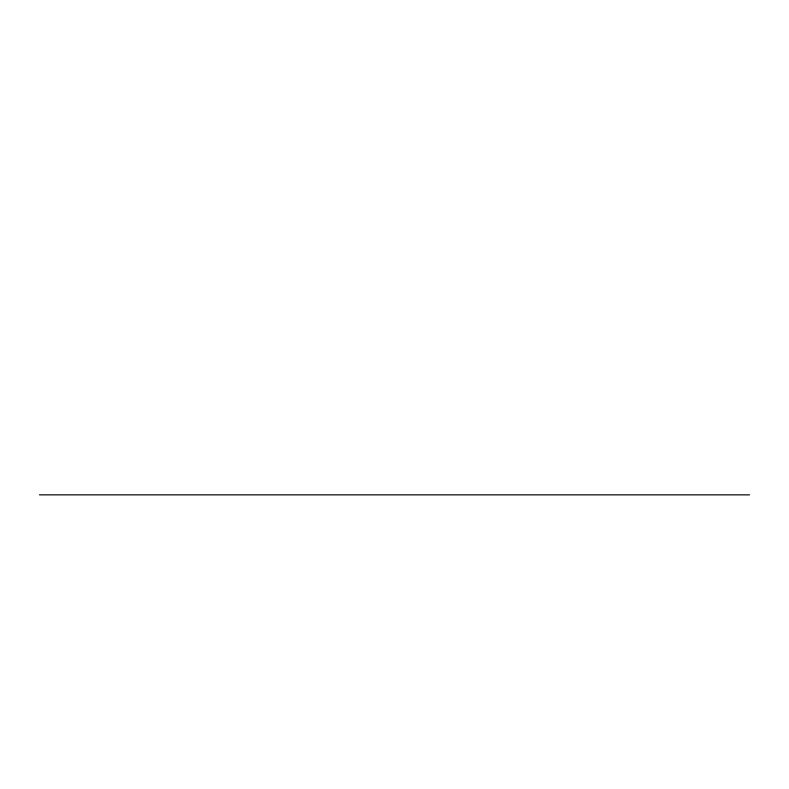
<?xml version="1.0" encoding="UTF-8"?>
<svg xmlns="http://www.w3.org/2000/svg" width="789" height="789" viewBox="0 0 789 789"><rect width="100%" height="100%" fill="white"/><g stroke="black" fill="none" stroke-linecap="round" stroke-linejoin="round"><path stroke-width="1.18" d="M39.45 494.851L749.55 494.851"/></g></svg>
